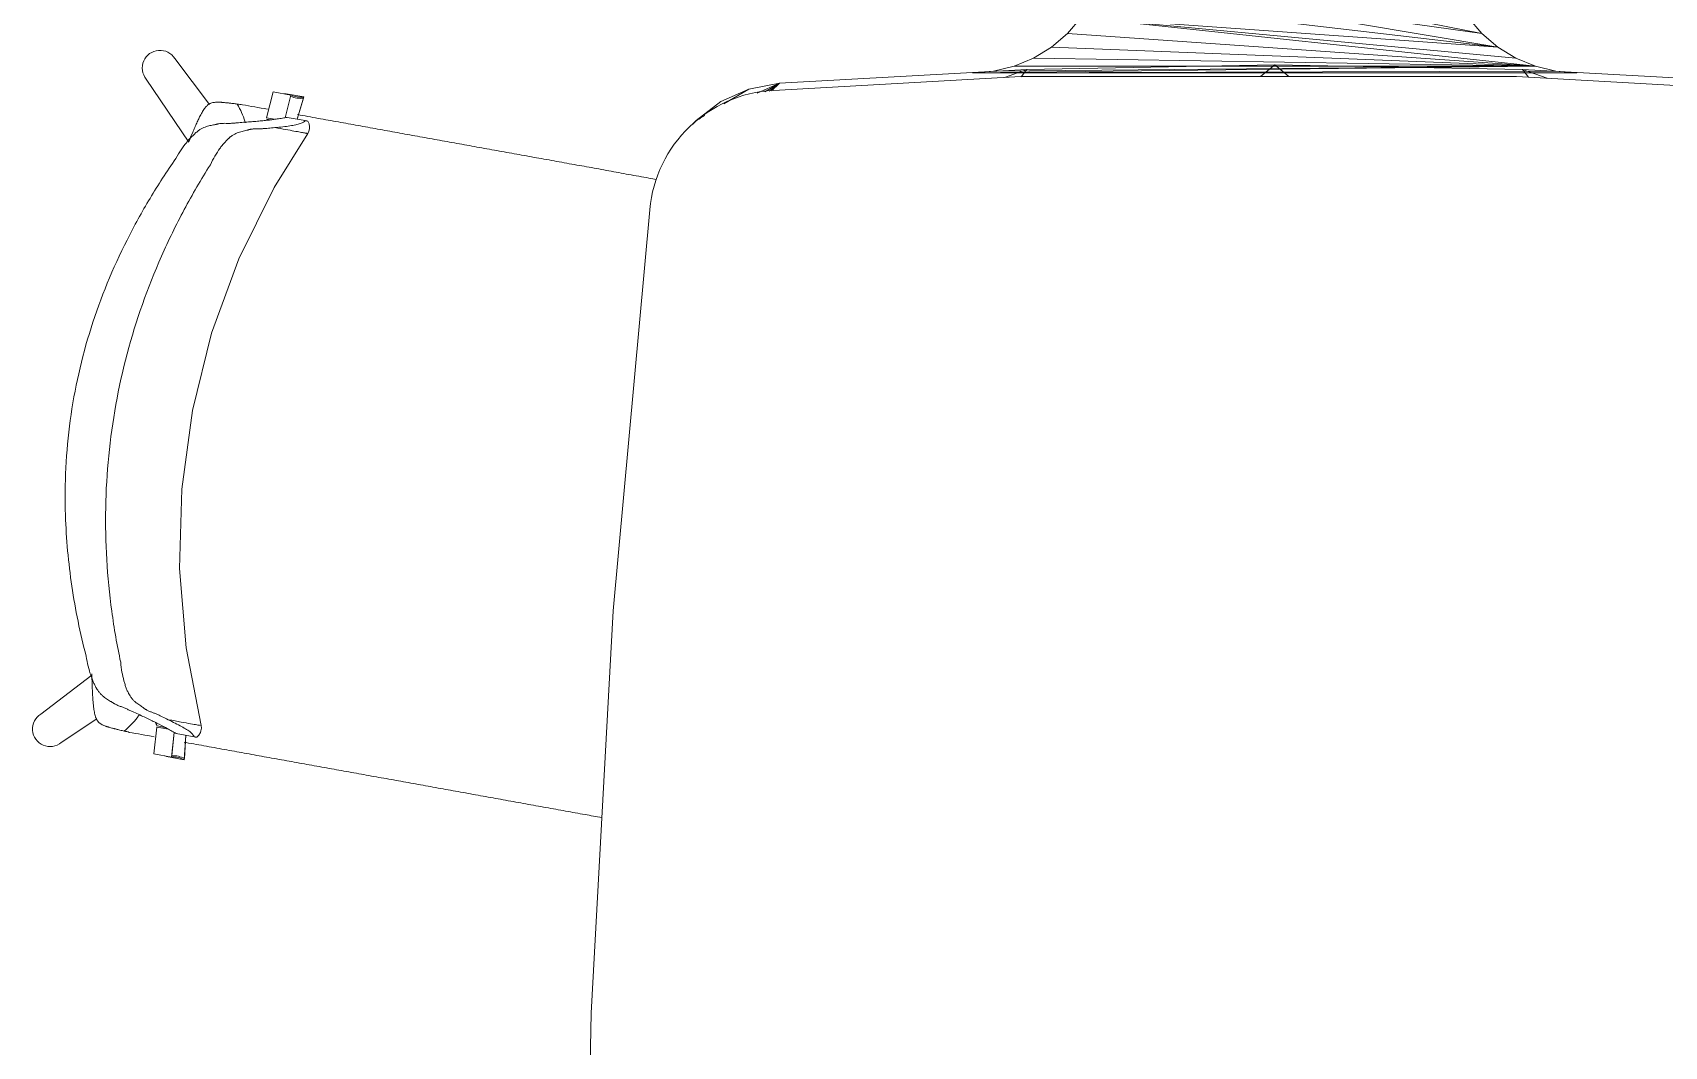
# Model space of a CAD drawing. Header units: millimetres. Extents: x 90978 to 295199, y -4084 to 97293.
# Drawn here: x 177020 to 178235, y 18435 to 19190 of the extents above; entities that cross this region are included whole.
import ezdxf

# ---------------------------------------------------------------- set-up
doc = ezdxf.new("R2010")
doc.units = ezdxf.units.MM
doc.header["$MEASUREMENT"] = 0
doc.layers.get('0').update_dxf_attribs({"linetype": 'CONTINUOUS'})
for name, color, linetype, lineweight in [('A-DETL-THIN', 8, 'CONTINUOUS', 9), ('G-IMPT', 8, 'CONTINUOUS', 9), ('I-FURN', 8, 'CONTINUOUS', 9)]:
    doc.layers.add(name, color=color, linetype=linetype, lineweight=lineweight)

# ---------------------------------------------------------------- blocks, each defined once
blk = doc.blocks.new('Synergy Type 3 - Desk Type 3_dwg_Family - 580997-310579-_3D_-V237-Level 0')
at = {"layer": 'G-IMPT'}
for p, q in [((182.1, 184.6), (179.8, 181.8)), ((179.8, 181.8), (161.4, 167.8)), ((179.8, 181.8), (173.3, 178)), ((179.8, 181.8), (176.4, 180.3)), ((134.3, 161.5), (117.7, 154.1)), ((128.5, 160.5), (117.7, 154.1)), ((125.4, 159.9), (117.7, 154.1)), ((123.7, 159.8), (117.7, 154.1)), ((140.4, 158.4), (117.7, 154.1)), ((159, 169.5), (140.4, 158.4)), ((161.4, 167.8), (140.4, 158.4)), ((-619.8, 154.1), (-435.6, 143.9)), ((-453.9, 150.4), (-435.6, 143.9)), ((-435.6, 143.9), (-440, 149.7)), ((-251.1, 140.5), (-261.6, 149.2)), ((-251.1, 140.5), (-240.5, 149.2)), ((117.7, 154.1), (-66.5, 143.9)), ((-49.9, 149.9), (-66.5, 143.9)), ((-66.5, 143.9), (-62.4, 149.4)), ((-435.6, 143.9), (-251.1, 140.5)), ((-66.5, 143.9), (-251.1, 140.5))]:
    blk.add_line(p, q, dxfattribs=at)
blk = doc.blocks.new('Synergy Type 3 - Desk Type 3_dwg_Family - 694305-310617-_3D_-768230-Level 0')
at = {"layer": 'G-IMPT'}
for p, q in [((-26.1, 146.3), (-476.1, 146.3)), ((-460.4, 145.1), (-476.1, 146.3)), ((-26.1, 146.3), (-460.4, 145.1)), ((-26.1, 146.3), (-445.2, 141.4)), ((-41.7, 145.1), (-26.1, 146.3)), ((-460.4, 145.1), (-445.2, 141.4)), ((-41.7, 145.1), (-445.2, 141.4)), ((-445.2, 141.4), (-430.7, 135.4)), ((-107, 105.1), (-445.2, 141.4)), ((-96.8, 117), (-445.2, 141.4)), ((-84.8, 127.2), (-445.2, 141.4)), ((-71.5, 135.4), (-445.2, 141.4)), ((-57, 141.4), (-445.2, 141.4)), ((-430.7, 135.4), (-417.3, 127.2)), ((-107, 105.1), (-430.7, 135.4)), ((-84.8, 127.2), (-71.5, 135.4)), ((-71.5, 135.4), (-57, 141.4)), ((-57, 141.4), (-41.7, 145.1)), ((-417.3, 127.2), (-405.3, 117)), ((-121.2, 77.2), (-417.3, 127.2)), ((-115.2, 91.7), (-417.3, 127.2)), ((-107, 105.1), (-417.3, 127.2)), ((-96.8, 117), (-84.8, 127.2)), ((-405.3, 117), (-395.2, 105.1)), ((-124.8, 61.9), (-405.3, 117)), ((-121.2, 77.2), (-405.3, 117)), ((-107, 105.1), (-96.8, 117)), ((-395.2, 105.1), (-387, 91.7)), ((-124.8, 61.9), (-395.2, 105.1)), ((-115.2, 91.7), (-107, 105.1)), ((-387, 91.7), (-381, 77.2)), ((-124.8, 61.9), (-387, 91.7)), ((-121.2, 77.2), (-115.2, 91.7)), ((-381, 77.2), (-377.3, 61.9)), ((-124.8, 61.9), (-381, 77.2)), ((-124.8, 61.9), (-121.2, 77.2)), ((-377.3, 61.9), (-376.1, 46.3)), ((-124.8, 61.9), (-377.3, 61.9)), ((-124.8, 61.9), (-376.1, 46.3)), ((-126.1, 46.3), (-124.8, 61.9)), ((-376.1, -103.7), (-376.1, 46.3)), ((-328.1, -145.7), (-376.1, 46.3)), ((-126.1, 46.3), (-376.1, 46.3)), ((-318.1, -145.7), (-126.1, 46.3)), ((-174.1, -145.7), (-126.1, 46.3)), ((-126.1, -103.7), (-126.1, 46.3)), ((-376.1, -103.7), (-374.8, -114.8)), ((-376.1, -103.7), (-365.1, -134.9)), ((-376.1, -103.7), (-357.2, -142.8)), ((-376.1, -103.7), (-349.7, -145.7)), ((-376.1, -103.7), (-342.6, -145.7)), ((-376.1, -103.7), (-334.1, -145.7)), ((-168.1, -145.7), (-126.1, -103.7)), ((-159.6, -145.7), (-126.1, -103.7)), ((-127.3, -114.8), (-126.1, -103.7)), ((-374.8, -114.8), (-371.1, -125.4)), ((-374.8, -114.8), (-365.1, -134.9)), ((-158.2, -145.7), (-127.3, -114.8)), ((-131, -125.4), (-127.3, -114.8)), ((-371.1, -125.4), (-365.1, -134.9)), ((-156.5, -145.7), (-131, -125.4)), ((-137, -134.9), (-131, -125.4)), ((-365.1, -134.9), (-357.2, -142.8)), ((-357.2, -142.8), (-352.6, -145.7)), ((-154.2, -145.7), (-137, -134.9)), ((-150.9, -145.7), (-144.9, -142.8)), ((-149.5, -145.7), (-144.9, -142.8)), ((-144.9, -142.8), (-137, -134.9))]:
    blk.add_line(p, q, dxfattribs=at)

msp = doc.modelspace()

# ---------------------------------------------------------------- linework, layer by layer
at = {"layer": 'A-DETL-THIN'}
for p, q in [((177755.6, 19157.1), (177571.3, 19146.9)), ((178124.6, 19157.1), (177755.6, 19157.1)), ((178308.9, 19146.9), (178124.6, 19157.1)), ((177479.3, 19058.1), (177452, 18759.6)), ((177452, 18759.6), (177435.6, 18460.2)), ((177435.6, 18460.2), (177430.1, 18160.5))]:
    msp.add_line(p, q, dxfattribs=at)
msp.add_arc((177576.7, 19049.2), 97.9, 93.1643, 174.7818, dxfattribs=at)
at = {"layer": 'I-FURN'}
for p, q in [((177151.5, 19136.4), (177125.6, 19170.5)), ((177104.4, 19155.3), (177136, 19108.3)), ((177194, 19126.4), (177198.9, 19145.8)), ((177198.9, 19145.8), (177212, 19143.4)), ((177212, 19143.4), (177207.8, 19126.5)), ((177221.7, 19142), (177208.5, 19144.4)), ((177216.6, 19125.5), (177221.7, 19142)), ((177216.7, 19125.5), (177221.5, 19141.1)), ((177196.8, 19125), (177193.8, 19125.5)), ((177199.8, 19125.4), (177194, 19126.4)), ((177209.3, 19126.8), (177222.7, 19124.4)), ((177225.6, 19122), (177224.7, 19124)), ((177199.7, 19074.6), (177224.7, 19114.8)), ((177224.7, 19114.8), (177225.5, 19116.5)), ((177225.5, 19116.5), (177225.9, 19118.3)), ((177226, 19119.8), (177225.6, 19122)), ((177225.9, 19118.3), (177226, 19119.8)), ((177173.4, 19021.6), (177199.7, 19074.6)), ((177153, 18966.1), (177173.4, 19021.6)), ((177138.8, 18908.7), (177153, 18966.1)), ((177130.8, 18850.2), (177138.8, 18908.7)), ((177129.2, 18791.1), (177130.8, 18850.2)), ((177134, 18732.1), (177129.2, 18791.1)), ((177145.2, 18674.1), (177134, 18732.1)), ((177063.9, 18711.6), (177025.9, 18682.7)), ((177041.1, 18661.5), (177067.5, 18679.2)), ((177110, 18653.1), (177112.2, 18672.9)), ((177112.2, 18672.9), (177120.9, 18671.4)), ((177112.4, 18673.9), (177118.2, 18672.8)), ((177125.1, 18669), (177123.1, 18650.7)), ((177125.2, 18669), (177123.3, 18651.7)), ((177126.6, 18668.2), (177140, 18665.8)), ((177132.6, 18648.7), (177133.7, 18666.9)), ((177132.8, 18649.6), (177133.8, 18666.9)), ((177143.5, 18666.9), (177142, 18665.4)), ((177144.7, 18668.9), (177143.5, 18666.9)), ((177145.1, 18670.3), (177144.7, 18668.9)), ((177145.4, 18672.2), (177145.1, 18670.3)), ((177145.2, 18674.1), (177145.4, 18672.2)), ((177123.1, 18650.7), (177110, 18653.1)), ((177119.5, 18651.1), (177132.6, 18648.7))]:
    msp.add_line(p, q, dxfattribs=at)
for centre, start, end in [((177114.5, 19163.6), 31.7401, 219.3564), ((177032.8, 18671.6), 121.7636, 309.3798)]:
    msp.add_arc(centre, 13.1, start, end, dxfattribs=at)
for centre, start_param, end_param in [((177206.2, 19161.6), 0.238848, 0.322489), ((177219.1, 19158.3), 6.026179, 6.605675), ((177219.3, 19159.2), 6.026179, 6.605675), ((177111.3, 18635.8), 2.819103, 2.902745), ((177124.4, 18633.4), 2.819103, 3.398599), ((177124.6, 18634.3), 2.819103, 3.398599)]:
    msp.add_ellipse(centre, major_axis=(-3.1, -17.1), ratio=0.978487, start_param=start_param, end_param=end_param, dxfattribs=at)
for points, knots in [([(177136, 19108.7), (177136.9, 19110.9), (177138.4, 19114.4), (177140.2, 19118.6), (177141.2, 19120.9), (177142, 19122.6), (177142.7, 19124.2), (177143.4, 19125.7), (177144.1, 19127.1), (177144.9, 19128.8), (177145.9, 19130.4), (177146.8, 19131.9), (177147.6, 19133.1), (177148.3, 19134), (177148.8, 19134.6), (177149.3, 19135.2), (177150.1, 19136), (177151.2, 19136.8), (177152.5, 19137.4), (177153.8, 19137.8), (177155.1, 19138), (177156.5, 19138.1), (177157.7, 19138.1), (177158.6, 19138.1), (177159.1, 19138.1), (177159.5, 19138.1), (177159.9, 19138), (177160.4, 19138), (177161.3, 19137.9), (177162.5, 19137.8), (177163.8, 19137.7), (177164.8, 19137.6), (177165.6, 19137.5), (177166.4, 19137.4), (177167.5, 19137.3), (177169.4, 19137.1), (177171.1, 19136.9), (177172.1, 19136.7)], [0, 0, 0, 0, 0.125, 0.1875, 0.21875, 0.25, 0.28125, 0.3125, 0.34375, 0.375, 0.40625, 0.4375, 0.46875, 0.484375, 0.5, 0.515625, 0.53125, 0.5625, 0.59375, 0.625, 0.65625, 0.6875, 0.71875, 0.734375, 0.742188, 0.75, 0.757812, 0.765625, 0.78125, 0.8125, 0.84375, 0.859375, 0.875, 0.890625, 0.90625, 0.9375, 1, 1, 1, 1]), ([(177178.1, 19122.8), (177178, 19123.2), (177177.2, 19125.7), (177175.5, 19130.3), (177173.4, 19134.6), (177172.1, 19136.7)], [0.93933321, 0.93933321, 0.93933321, 0.93933321, 0.94444444, 0.97222222, 1, 1, 1, 1]), ([(177126.4, 19096.2), (177127.8, 19098.5), (177130.4, 19102.8), (177133.8, 19107.4), (177136.4, 19110.6), (177138.4, 19112.7), (177140.1, 19114.3), (177141.2, 19115.4), (177141.9, 19115.9), (177142.4, 19116.3), (177142.9, 19116.7), (177143.5, 19117.2), (177144.6, 19117.9), (177146.3, 19118.8), (177148.2, 19119.6), (177150, 19120.2), (177151.8, 19120.7), (177153.5, 19121), (177154.9, 19121.3), (177155.9, 19121.5), (177156.4, 19121.6), (177156.8, 19121.7), (177157.2, 19121.8), (177157.8, 19121.9), (177158.7, 19122.1), (177159.9, 19122.2), (177161.3, 19122.3), (177163, 19122.4), (177164.8, 19122.3), (177166.5, 19122.3), (177167.8, 19122.4), (177169.1, 19122.5), (177170.9, 19122.6), (177173.9, 19122.9), (177178.1, 19123.2), (177182.7, 19123.6), (177187.1, 19123.9), (177191.3, 19124.3), (177195.2, 19124.7), (177198.7, 19125.2), (177200.8, 19125.5), (177201.8, 19125.7)], [0, 0, 0, 0, 0.035714, 0.071429, 0.089286, 0.107143, 0.125, 0.133929, 0.138393, 0.142857, 0.147321, 0.151786, 0.160714, 0.178571, 0.196429, 0.214286, 0.232143, 0.25, 0.267857, 0.276786, 0.28125, 0.285714, 0.290179, 0.294643, 0.303571, 0.321429, 0.339286, 0.357143, 0.392857, 0.410714, 0.428571, 0.446429, 0.464286, 0.5, 0.571429, 0.642857, 0.714286, 0.785714, 0.857143, 0.928571, 1, 1, 1, 1]), ([(177216.9, 19128.9), (177217.6, 19128.7), (177220.8, 19128.2), (177226.5, 19127.1), (177234.2, 19125.7), (177241.8, 19124.4), (177251.8, 19122.6), (177263.9, 19120.4), (177276, 19118.2), (177285.7, 19116.4), (177293.2, 19115.1), (177300.7, 19113.7), (177310.6, 19112), (177322.8, 19109.7), (177337.5, 19107.1), (177352.4, 19104.4), (177367.3, 19101.7), (177382, 19099.1), (177394.3, 19096.8), (177404.2, 19095.1), (177411.8, 19093.7), (177419.3, 19092.3), (177429.2, 19090.6), (177441.4, 19088.4), (177453.7, 19086.1), (177463.6, 19084.3), (177471.1, 19083), (177478.1, 19081.7), (177482.4, 19081), (177484.3, 19080.6)], [-0.8977274, -0.8977274, -0.8977274, -0.8977274, -0.8928571, -0.875, -0.8571429, -0.8392857, -0.8214286, -0.7857143, -0.75, -0.7321429, -0.7142857, -0.6964286, -0.6785714, -0.6428571, -0.6071429, -0.5714286, -0.5357143, -0.5, -0.4642857, -0.4464286, -0.4285714, -0.4107143, -0.3928571, -0.3571429, -0.3214286, -0.3035714, -0.2857143, -0.2678571, -0.2539725, -0.2539725, -0.2539725, -0.2539725]), ([(177223.1, 19124.3), (177223.4, 19124.2), (177224.2, 19124.1), (177224.8, 19124), (177224.7, 19124), (177224.1, 19124.1), (177223.3, 19124.3), (177222.7, 19124.4)], [0.4171888, 0.4171888, 0.4171888, 0.4171888, 0.5, 0.625, 0.75, 0.875, 1, 1, 1, 1]), ([(177200.1, 19119.2), (177198.5, 19119), (177196.1, 19118.8), (177193.2, 19118.5), (177191.5, 19118.4), (177190.3, 19118.3), (177189.1, 19118.2), (177187.6, 19118.2), (177186.1, 19118.3), (177184.6, 19118.2), (177183.4, 19118.1), (177182.3, 19118), (177181.5, 19117.8), (177181, 19117.7), (177180.7, 19117.6), (177180.3, 19117.5), (177179.8, 19117.3), (177178.9, 19117.1), (177177.5, 19116.8), (177175.7, 19116.4), (177173.9, 19115.9), (177172.1, 19115.2), (177170.2, 19114.4), (177168.6, 19113.4), (177167.5, 19112.7), (177166.9, 19112.2), (177166.4, 19111.8), (177166, 19111.4), (177165.4, 19110.8), (177164.3, 19109.8), (177162.8, 19108.1), (177160.9, 19106), (177158.5, 19102.8), (177155.5, 19098.2), (177153.2, 19093.8), (177152.1, 19091.5)], [0, 0, 0, 0, 0.125, 0.1875, 0.21875, 0.25, 0.28125, 0.3125, 0.375, 0.40625, 0.4375, 0.46875, 0.484375, 0.492188, 0.5, 0.507812, 0.515625, 0.53125, 0.5625, 0.59375, 0.625, 0.65625, 0.6875, 0.71875, 0.734375, 0.742188, 0.75, 0.757812, 0.765625, 0.78125, 0.8125, 0.84375, 0.875, 0.9375, 1, 1, 1, 1]), ([(177200.1, 19119.2), (177203.1, 19118.6), (177208.4, 19117.7), (177214.6, 19116.6), (177219.3, 19115.7), (177221.9, 19115.2), (177223.3, 19115), (177224.1, 19114.9), (177224.5, 19114.8), (177224.7, 19114.8), (177224.7, 19114.8)], [0, 0, 0, 0, 0.1111111, 0.2222222, 0.3333333, 0.4444444, 0.5, 0.5555556, 0.6111111, 0.6625707, 0.6625707, 0.6625707, 0.6625707]), ([(177059.6, 18725.9), (177055.1, 18743), (177048, 18777.7), (177042.6, 18836.5), (177045.7, 18901.5), (177061.4, 18970.8), (177083.9, 19025.4), (177106.8, 19066.7), (177119.6, 19086.5), (177126.4, 19096.2)], [-1, -1, -1, -1, -0.863636, -0.727273, -0.545455, -0.363636, -0.181818, -0.090909, 0, 0, 0, 0]), ([(177152.1, 19091.5), (177145.2, 19080.6), (177132.2, 19058.4), (177109.6, 19012.1), (177088.1, 18951.3), (177074.3, 18875), (177073.2, 18810.5), (177078.2, 18759.2), (177082.6, 18733.8), (177085.3, 18721.2)], [-1, -1, -1, -1, -0.9, -0.8, -0.6, -0.4, -0.2, -0.1, 0, 0, 0, 0]), ([(177120, 18671.9), (177118.2, 18672.9), (177115.2, 18674.5), (177110.6, 18676.8), (177106.7, 18678.6), (177102.8, 18680.5), (177098.6, 18682.5), (177094.8, 18684.2), (177091.6, 18685.7), (177089.6, 18686.6), (177088, 18687.3), (177086.4, 18687.9), (177084.8, 18688.5), (177083.1, 18689.2), (177081.9, 18689.7), (177080.8, 18690.3), (177080, 18690.8), (177079.5, 18691.1), (177079.2, 18691.3), (177078.9, 18691.5), (177078.4, 18691.8), (177077.6, 18692.3), (177076.3, 18693.1), (177074.8, 18694), (177073.3, 18695.1), (177071.8, 18696.3), (177070.3, 18697.7), (177069.1, 18699.1), (177068.3, 18700.2), (177067.8, 18700.9), (177067.5, 18701.4), (177067.2, 18702), (177066.8, 18702.7), (177066.1, 18704.1), (177065.1, 18706.1), (177064, 18708.8), (177062.6, 18712.8), (177061, 18718.2), (177060.1, 18723.2), (177059.6, 18725.9)], [0, 0, 0, 0, 0.142857, 0.214286, 0.285714, 0.357143, 0.428571, 0.5, 0.535714, 0.571429, 0.589286, 0.607143, 0.642857, 0.660714, 0.678571, 0.696429, 0.705357, 0.709821, 0.714286, 0.71875, 0.723214, 0.732143, 0.75, 0.767857, 0.785714, 0.803571, 0.821429, 0.839286, 0.848214, 0.852679, 0.857143, 0.861607, 0.866071, 0.875, 0.892857, 0.910714, 0.928571, 0.964286, 1, 1, 1, 1]), ([(177085.3, 18721.2), (177085.5, 18718.7), (177086.2, 18713.8), (177087.4, 18708.5), (177088.5, 18704.6), (177089.5, 18701.9), (177090.3, 18699.9), (177091, 18698.5), (177091.4, 18697.8), (177091.7, 18697.2), (177092, 18696.7), (177092.4, 18696), (177093.1, 18694.9), (177094.3, 18693.5), (177095.7, 18692), (177097.3, 18690.8), (177098.8, 18689.7), (177100.2, 18688.7), (177101.4, 18687.9), (177102.2, 18687.4), (177102.6, 18687.1), (177103, 18686.8), (177103.3, 18686.6), (177103.7, 18686.3), (177104.4, 18685.9), (177105.3, 18685.4), (177106.4, 18684.9), (177107.8, 18684.3), (177109.2, 18683.8), (177110.6, 18683.3), (177111.7, 18682.8), (177112.9, 18682.3), (177114.4, 18681.6), (177117, 18680.3), (177119.2, 18679.2), (177120.6, 18678.5)], [0, 0, 0, 0, 0.0625, 0.125, 0.15625, 0.1875, 0.21875, 0.234375, 0.242188, 0.25, 0.257812, 0.265625, 0.28125, 0.3125, 0.34375, 0.375, 0.40625, 0.4375, 0.46875, 0.484375, 0.492188, 0.5, 0.507812, 0.515625, 0.53125, 0.5625, 0.59375, 0.625, 0.6875, 0.71875, 0.75, 0.78125, 0.8125, 0.875, 1, 1, 1, 1]), ([(177087.9, 18670), (177086.9, 18670.3), (177085.3, 18670.6), (177083.4, 18671.1), (177082.3, 18671.4), (177081.5, 18671.6), (177080.7, 18671.8), (177079.8, 18672), (177078.6, 18672.3), (177077.4, 18672.7), (177076.5, 18672.9), (177076, 18673.1), (177075.6, 18673.2), (177075.3, 18673.3), (177074.8, 18673.4), (177073.9, 18673.7), (177072.8, 18674.2), (177071.5, 18674.7), (177070.4, 18675.4), (177069.3, 18676.2), (177068.3, 18677.3), (177067.6, 18678.4), (177067.1, 18679.4), (177066.8, 18680.1), (177066.5, 18680.9), (177066.2, 18681.9), (177065.9, 18683.3), (177065.5, 18685.1), (177065.2, 18687), (177065, 18688.8), (177064.9, 18690.4), (177064.7, 18692), (177064.6, 18693.7), (177064.5, 18695.6), (177064.3, 18698.2), (177064.1, 18702.7), (177064, 18706.5), (177063.9, 18708.9)], [0, 0, 0, 0, 0.0625, 0.09375, 0.109375, 0.125, 0.140625, 0.15625, 0.1875, 0.21875, 0.234375, 0.242188, 0.25, 0.257812, 0.265625, 0.28125, 0.3125, 0.34375, 0.375, 0.40625, 0.4375, 0.46875, 0.484375, 0.5, 0.515625, 0.53125, 0.5625, 0.59375, 0.625, 0.65625, 0.6875, 0.71875, 0.75, 0.78125, 0.8125, 0.875, 1, 1, 1, 1]), ([(177087.9, 18670), (177089.8, 18671.6), (177093.3, 18674.8), (177096.9, 18678.9), (177098.7, 18681.5), (177099.3, 18682.2)], [0, 0, 0, 0, 0.02777778, 0.05555556, 0.06696683, 0.06696683, 0.06696683, 0.06696683]), ([(177111.2, 18676.4), (177111.4, 18675.9), (177111.8, 18675), (177112.2, 18674.2), (177112.5, 18673.8)], [-0.5281276, -0.5281276, -0.5281276, -0.5281276, -0.3333333, -0.1189454, -0.1189454, -0.1189454, -0.1189454]), ([(177144.5, 18674.2), (177144.3, 18674.3), (177143.6, 18674.4), (177141.7, 18674.7), (177137.8, 18675.4), (177130.7, 18676.7), (177124.3, 18677.9), (177120.6, 18678.5)], [0.4444444, 0.4444444, 0.4444444, 0.4444444, 0.5138889, 0.5833333, 0.7222222, 0.8611111, 1, 1, 1, 1]), ([(177140, 18665.8), (177140.5, 18665.7), (177141.3, 18665.5), (177142, 18665.4), (177142.1, 18665.4), (177141.5, 18665.5), (177140.7, 18665.6), (177140.3, 18665.7)], [0, 0, 0, 0, 0.125, 0.25, 0.375, 0.5, 0.5837817, 0.5837817, 0.5837817, 0.5837817]), ([(177443.5, 18605.6), (177439.4, 18606.4), (177430.4, 18608), (177416.6, 18610.5), (177402, 18613.1), (177387, 18615.8), (177371.9, 18618.6), (177357, 18621.3), (177344.6, 18623.5), (177334.7, 18625.3), (177327.2, 18626.6), (177319.7, 18628), (177309.8, 18629.8), (177297.6, 18632), (177285.5, 18634.2), (177275.7, 18635.9), (177268.2, 18637.3), (177260.8, 18638.6), (177250.9, 18640.4), (177238.7, 18642.6), (177226.4, 18644.8), (177216.5, 18646.6), (177208.9, 18648), (177201.4, 18649.3), (177191.5, 18651.1), (177179.2, 18653.3), (177164.4, 18656), (177149.2, 18658.7), (177138.6, 18660.7), (177133.1, 18661.6), (177132.7, 18661.7)], [-0.8524145, -0.8524145, -0.8524145, -0.8524145, -0.8214286, -0.7857143, -0.75, -0.7142857, -0.6785714, -0.6428571, -0.6071429, -0.5892857, -0.5714286, -0.5535714, -0.5357143, -0.5, -0.4642857, -0.4464286, -0.4285714, -0.4107143, -0.3928571, -0.3571429, -0.3214286, -0.3035714, -0.2857143, -0.2678571, -0.25, -0.2142857, -0.1785714, -0.1428571, -0.1071429, -0.103964, -0.103964, -0.103964, -0.103964])]:
    msp.add_open_spline(points, degree=3, knots=knots, dxfattribs=at)
for points in [[(177172.1, 19136.7), (177172.8, 19136.6), (177174, 19136.5), (177175.3, 19136.3), (177176, 19136.2)], [(177176, 19136.2), (177182, 19135.1), (177188.2, 19134), (177194.6, 19132.9)], [(177222.7, 19124.4), (177222.4, 19124), (177221.6, 19123.2), (177219.2, 19122.1), (177215.8, 19121.2), (177211.3, 19120.5), (177206.2, 19119.7), (177202.2, 19119.4), (177200.1, 19119.2)], [(177201.8, 19125.7), (177203.2, 19125.8), (177205.8, 19126.2), (177208.2, 19126.6), (177209.3, 19126.8)], [(177063.8, 18712.7), (177063.9, 18711.4), (177063.9, 18710.2), (177063.9, 18708.9)], [(177063.9, 18708.9), (177063.9, 18710.1), (177063.9, 18711.4), (177063.8, 18712.6)], [(177120.6, 18678.5), (177122.5, 18677.6), (177126.1, 18675.9), (177130.7, 18673.4), (177134.6, 18671.1), (177137.5, 18669.1), (177139.3, 18667.3), (177139.9, 18666.2), (177140, 18665.8)], [(177091.7, 18669.1), (177091.1, 18669.3), (177089.8, 18669.6), (177088.6, 18669.9), (177087.9, 18670)], [(177110.3, 18665.8), (177103.9, 18666.9), (177097.7, 18668), (177091.7, 18669.1)], [(177126.6, 18668.2), (177125.6, 18668.8), (177123.5, 18670), (177121.2, 18671.2), (177120, 18671.9)]]:
    msp.add_open_spline(points, degree=3, dxfattribs=at)

# ---------------------------------------------------------------- block references
at = {"rotation": 179.9999999999998}
for name in ['Synergy Type 3 - Desk Type 3_dwg_Family - 694305-310617-_3D_-768230-Level 0', 'Synergy Type 3 - Desk Type 3_dwg_Family - 694305-310617-_3D_-768230-Level 0', 'Synergy Type 3 - Desk Type 3_dwg_Family - 580997-310579-_3D_-V237-Level 0', 'Synergy Type 3 - Desk Type 3_dwg_Family - 580997-310579-_3D_-V237-Level 0']:
    msp.add_blockref(name, (177693.5, 19306.3), dxfattribs=at)

doc.saveas('drawing.dxf')
